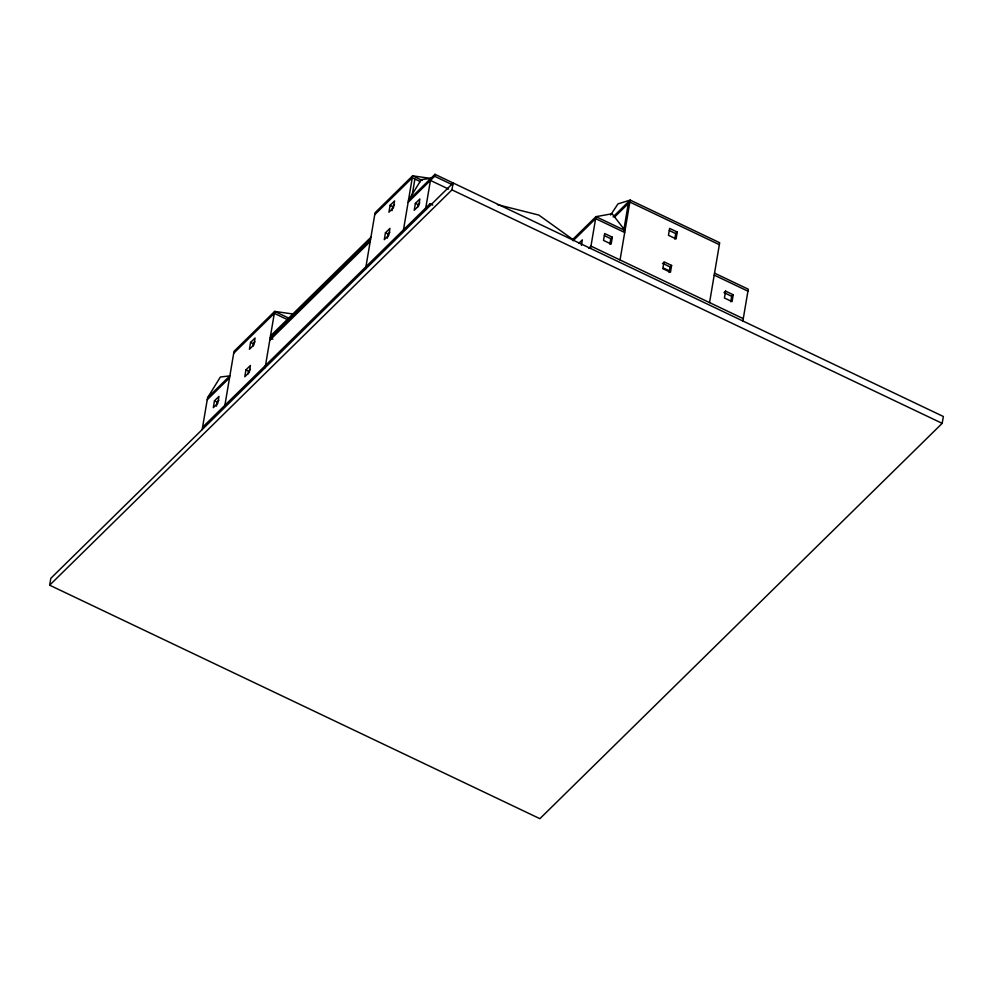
<?xml version="1.0" encoding="UTF-8"?>
<svg xmlns="http://www.w3.org/2000/svg" width="993" height="993" viewBox="0 0 993 993"><rect width="100%" height="100%" fill="white"/><g stroke="black" fill="none" stroke-linecap="round" stroke-linejoin="round"><path stroke-width="1.49" d="M49.65 585.187L50.817 578.323L453.118 182.997L451.964 189.874L49.65 585.187L539.882 818.679L942.183 423.353L943.35 416.489L434.971 174.321L408.458 200.375L421.28 179.596L430.776 178.455L425.389 210.255M202.175 429.584L207.562 397.783L220.372 377.005L229.867 375.863L207.562 397.783M214.476 400.812L213.309 407.676L217.802 403.257L218.969 396.393L214.476 400.812L217.095 402.053L218.894 400.291M216.4 406.174L217.095 402.053M224.89 405.305L234.025 351.323L274.651 311.405L294.276 314.185M245.941 369.88L244.787 376.757L249.28 372.338L250.435 365.474L245.941 369.88L248.56 371.134L250.36 369.371M250.596 342.399L249.429 349.275L253.923 344.856L255.089 337.992L250.596 342.399L253.215 343.652L255.015 341.89M248.101 373.877L248.56 371.134M252.743 346.396L253.215 343.652M265.119 367.733L274.651 311.405L290.018 318.716M365.536 269.066L375.069 212.725L412.604 175.835L430.726 178.405M385.445 232.809L384.291 239.673L388.772 235.267L389.939 228.39L385.445 232.809L388.064 234.05L389.864 232.288M390.1 205.328L388.933 212.192L393.427 207.785L394.593 200.909L390.1 205.328L392.719 206.569L394.519 204.806M387.369 238.171L388.064 234.05M392.024 210.69L392.719 206.569M403.481 229.817L412.604 175.835L422.385 180.49M412.095 195.596L414.9 179.05M415.372 203.404L414.218 210.268L418.711 205.849L419.865 198.985L415.372 203.404L417.991 204.645L419.791 202.882M417.532 207.388L417.991 204.645M429.584 206.122L429.994 203.764L432.762 205.092M408.123 202.336L434.636 176.282L434.971 174.321M581.414 245.358L582.332 239.859L578.745 243.384M590.574 248.461L595.949 216.66L612.147 213.768L625.031 230.513L595.949 216.66L572.415 239.785M609.851 244.191L610.782 238.705L612.321 237.19L604.675 233.541L603.521 240.418L611.154 244.055L612.321 237.19M623.741 230.525L628.308 203.565M620.054 259.955L630.183 200.089L719.677 242.714L709.561 302.592M669.145 272.442L670.076 266.943L671.616 265.429L663.969 261.792L662.803 268.656L670.449 272.293L671.616 265.429M674.793 239.065L675.712 233.566L677.263 232.052L669.617 228.415L668.45 235.291L676.096 238.928L677.263 232.052M725.585 291.135L724.418 297.999L732.064 301.636L733.231 294.772L725.585 291.135L724.046 292.65L731.68 296.286L733.231 294.772M730.761 301.785L731.68 296.286M742.876 321L748.263 289.199L714.538 273.137M610.621 214.997L617.969 203.9L630.183 200.089L613.115 216.859M233.69 353.285L274.316 313.366L288.293 320.019M374.733 214.699L412.281 177.797L420.374 181.657M270.493 335.944L370.91 237.265M207.227 399.745L229.544 377.824M370.575 239.226L270.17 337.905L272.901 339.196M269.773 340.251L370.178 241.584M202.584 427.226L429.994 203.764M573.16 240.703L595.614 218.621L624.696 232.474M614.369 217.256L629.847 202.051L719.354 244.675M588.824 248.213L590.972 246.103L743.273 318.654M497.431 204.632L538.827 215.071L573.197 239.723M669.344 230.537L675.712 233.566M714.203 275.111L747.928 291.16M604.414 235.664L610.782 238.705M662.43 263.294L670.076 266.943M663.498 268.06L670.325 271.3M434.636 176.282L452.684 184.884M451.964 189.874L942.183 423.353M430.441 180.416L448.6 189.067"/></g></svg>
